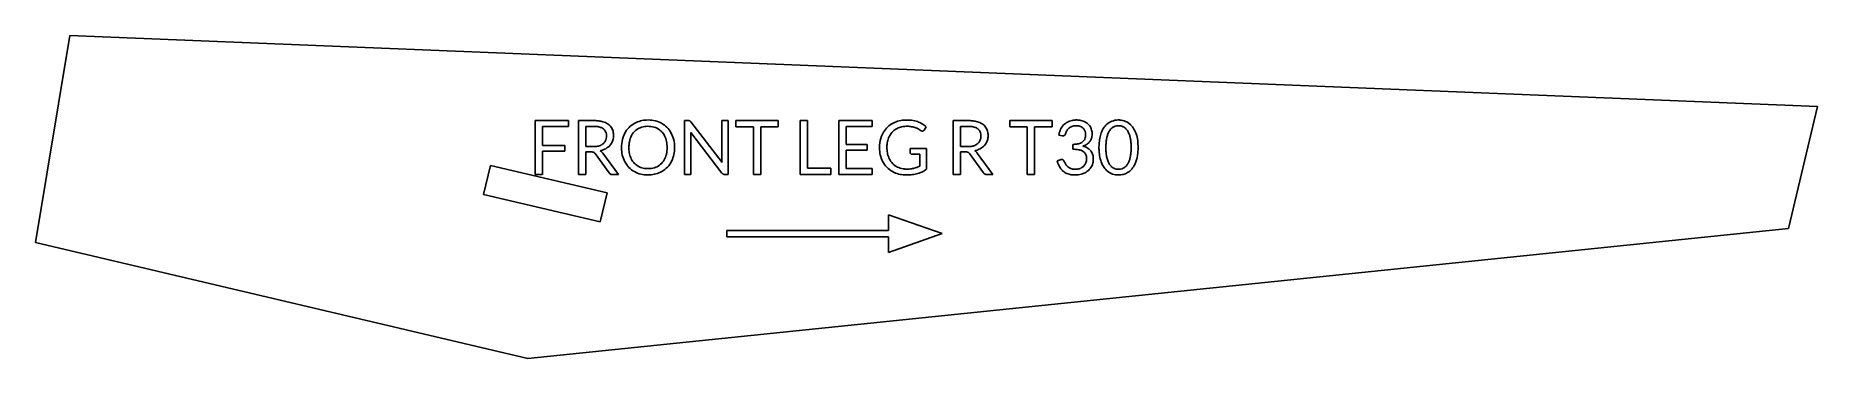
# Model space of a CAD drawing. Header units: millimetres. Extents: x 0 to 595, y 0 to 108.
import ezdxf

# ---------------------------------------------------------------- set-up
doc = ezdxf.new("R2010")
doc.units = ezdxf.units.MM
for name, color, linetype in [('LABEL', 7, 'Continuous'), ('OUTLINE', 7, 'Continuous'), ('POCKET_D20', 7, 'Continuous')]:
    doc.layers.add(name, color=color, linetype=linetype)

msp = doc.modelspace()

# ---------------------------------------------------------------- linework, layer by layer
at = {"layer": 'LABEL'}
for p, q in [((166.97, 61.58), (166.97, 79.58)), ((166.97, 79.58), (178.06, 79.58)), ((178.06, 77.6), (169.42, 77.6)), ((169.42, 77.6), (169.42, 71.3)), ((178.06, 79.58), (178.06, 77.6)), ((181.44, 61.58), (181.44, 79.58)), ((181.44, 79.58), (186.53, 79.58)), ((186.53, 77.66), (183.86, 77.66)), ((183.86, 77.66), (183.86, 70.86)), ((216.85, 61.58), (216.85, 79.58)), ((216.85, 79.58), (218.1, 79.58)), ((218.94, 79.17), (229.37, 65.6)), ((229.31, 66.83), (229.31, 79.58)), ((229.31, 79.58), (231.45, 79.58)), ((231.45, 79.58), (231.45, 61.58)), ((234.01, 77.53), (234.01, 79.58)), ((234.01, 79.58), (248.11, 79.58)), ((239.85, 77.53), (234.01, 77.53)), ((239.85, 61.58), (239.85, 77.53)), ((248.11, 77.53), (242.29, 77.53)), ((242.29, 77.53), (242.29, 61.58)), ((248.11, 79.58), (248.11, 77.53)), ((255.52, 61.58), (255.52, 79.58)), ((255.52, 79.58), (257.96, 79.58)), ((257.96, 79.58), (257.96, 63.63)), ((268.44, 61.58), (268.44, 79.58)), ((268.44, 79.58), (279.53, 79.58)), ((279.53, 77.6), (270.89, 77.6)), ((270.89, 77.6), (270.89, 71.62)), ((279.53, 79.58), (279.53, 77.6)), ((297.57, 77.51), (296.88, 76.4)), ((306.58, 61.58), (306.58, 79.58)), ((306.58, 79.58), (311.67, 79.58)), ((311.67, 77.66), (309.01, 77.66)), ((309.01, 77.66), (309.01, 70.86)), ((325.53, 77.53), (325.53, 79.58)), ((325.53, 79.58), (339.63, 79.58)), ((331.37, 77.53), (325.53, 77.53)), ((331.37, 61.58), (331.37, 77.53)), ((339.63, 77.53), (333.81, 77.53)), ((333.81, 77.53), (333.81, 61.58)), ((339.63, 79.58), (339.63, 77.53)), ((229.35, 62.02), (218.93, 75.57)), ((218.98, 74.41), (218.98, 61.58)), ((270.89, 71.62), (277.88, 71.62)), ((277.88, 71.62), (277.88, 69.71)), ((343.08, 74.51), (341.91, 74.71)), ((346.6, 70), (346.6, 71.62)), ((169.42, 71.3), (176.8, 71.3)), ((176.8, 69.32), (169.42, 69.32)), ((169.42, 69.32), (169.42, 61.58)), ((176.8, 71.3), (176.8, 69.32)), ((183.86, 70.86), (186.42, 70.86)), ((183.86, 69.09), (183.86, 61.58)), ((185.71, 69.09), (183.86, 69.09)), ((191.6, 62.09), (186.93, 68.53)), ((189.49, 68.73), (194.75, 61.58)), ((277.88, 69.71), (270.89, 69.71)), ((270.89, 69.71), (270.89, 63.56)), ((292.21, 68.85), (292.21, 70.23)), ((292.21, 70.23), (297.74, 70.23)), ((295.52, 68.38), (292.74, 68.38)), ((295.52, 64.4), (295.52, 68.38)), ((297.74, 70.23), (297.74, 63.32)), ((309.01, 70.86), (311.56, 70.86)), ((309.01, 69.09), (309.01, 61.58)), ((310.85, 69.09), (309.01, 69.09)), ((316.75, 62.09), (312.07, 68.53)), ((314.63, 68.73), (319.89, 61.58)), ((341.36, 66.08), (342.31, 66.48)), ((343.58, 66.15), (343.68, 65.92)), ((169.42, 61.58), (166.97, 61.58)), ((183.86, 61.58), (181.44, 61.58)), ((194.75, 61.58), (192.58, 61.58)), ((218.98, 61.58), (216.85, 61.58)), ((231.45, 61.58), (230.21, 61.58)), ((242.29, 61.58), (239.85, 61.58)), ((265.75, 61.58), (255.52, 61.58)), ((257.96, 63.63), (265.75, 63.63)), ((265.75, 63.63), (265.75, 61.58)), ((279.53, 61.58), (268.44, 61.58)), ((270.89, 63.56), (279.53, 63.56)), ((279.53, 63.56), (279.53, 61.58)), ((309.01, 61.58), (306.58, 61.58)), ((319.89, 61.58), (317.73, 61.58)), ((333.81, 61.58), (331.37, 61.58)), ((284.97, 48.07), (284.97, 42.85)), ((302.98, 41.77), (284.97, 48.07)), ((284.97, 42.85), (230.96, 42.85)), ((230.96, 42.85), (230.96, 40.69)), ((284.97, 35.47), (302.98, 41.77)), ((230.96, 40.69), (284.97, 40.69)), ((284.97, 40.69), (284.97, 35.47))]:
    msp.add_line(p, q, dxfattribs=at)
for centre, radius, start, end in [((186.53, 64.18), 15.4, 85.06267, 90), ((186.53, 67.68), 9.98, 85.87971, 90), ((186.76, 70.85), 6.81, 79.84345, 85.87971), ((187.05, 70.22), 9.34, 76.92717, 85.06267), ((187.04, 72.45), 5.17, 67.51156, 79.84345), ((187.54, 72.32), 7.18, 63.34015, 76.92717), ((188.83, 74.9), 4.3, 40.85077, 63.34015), ((189.11, 75.14), 3.93, 18.53889, 40.85077), ((204.02, 71.67), 8.02, 118.24767, 135.69862), ((204.23, 71.28), 8.46, 104.42304, 118.24767), ((204.52, 70.93), 6.74, 95.07673, 111.43971), ((204.57, 69.96), 9.82, 92.50162, 104.42304), ((204.63, 69.75), 7.92, 79.3085, 95.07673), ((204.61, 69), 10.79, 80.15807, 92.50162), ((205, 71.72), 5.92, 58.30405, 79.3085), ((204.99, 71.15), 8.6, 64.71258, 80.15807), ((205.16, 71.52), 8.19, 49.11673, 64.71258), ((205.24, 71.61), 8.07, 33.28108, 49.11673), ((218.1, 77.18), 2.4, 85.23379, 90), ((218.23, 78.65), 0.927, 72.92898, 85.23379), ((218.33, 79), 0.557, 50.56798, 72.92898), ((217.72, 78.26), 1.52, 42.29512, 50.56798), ((217.29, 77.87), 2.11, 40.24031, 42.29512), ((216.81, 77.46), 2.74, 38.65981, 40.24031), ((290.1, 71.65), 7.92, 132.79758, 149.08753), ((290.26, 71.48), 8.16, 116.97446, 132.79758), ((290.61, 70.78), 8.94, 103.30409, 116.97446), ((291.12, 68.64), 11.14, 92.31416, 103.30409), ((290.83, 71), 6.66, 96.0875, 108.91285), ((291.2, 67.6), 10.08, 87.59481, 96.0875), ((291.2, 66.68), 13.1, 83.40763, 92.31416), ((291.26, 69.18), 8.49, 77.53121, 87.59481), ((291.63, 70.46), 9.29, 70.8776, 83.40763), ((291.58, 70.63), 7.01, 65.34646, 77.53121), ((292.03, 71.62), 8.07, 58.82585, 70.8776), ((291.72, 71.1), 8.68, 47.60256, 58.82585), ((311.67, 64.18), 15.4, 85.06267, 90), ((311.67, 67.68), 9.98, 85.87971, 90), ((311.9, 70.85), 6.81, 79.84345, 85.87971), ((312.19, 70.22), 9.34, 76.92717, 85.06267), ((312.19, 72.45), 5.17, 67.51156, 79.84345), ((312.68, 72.32), 7.18, 63.34015, 76.92717), ((313.97, 74.9), 4.3, 40.85077, 63.34015), ((314.25, 75.14), 3.93, 18.53889, 40.85077), ((347.38, 74.37), 5.41, 141.25743, 158.8894), ((347.07, 74.62), 5.01, 119.3688, 141.25743), ((347.57, 73.73), 6.04, 101.12986, 119.3688), ((347.47, 74.49), 3.34, 104.99986, 126.19475), ((347.78, 72.68), 7.11, 91.06763, 101.12986), ((347.69, 73.69), 4.17, 87.97626, 104.99986), ((347.78, 72.54), 7.25, 81.20259, 91.06763), ((347.69, 73.78), 4.08, 68.80655, 87.97626), ((347.96, 73.66), 6.11, 66.21606, 81.20259), ((348.25, 75.22), 2.54, 38.42858, 68.80655), ((348.6, 75.11), 4.53, 46.0783, 66.21606), ((348.85, 75.37), 4.17, 25.16247, 46.0783), ((361.83, 74.04), 5.79, 127.52416, 144.61162), ((361.56, 74.39), 5.36, 105.43169, 127.52416), ((361.56, 74.82), 2.99, 115.80872, 135.90851), ((361.86, 73.32), 6.47, 87.06603, 105.43169), ((361.89, 74.14), 3.75, 101.59707, 115.80872), ((361.86, 74.3), 3.59, 86.77163, 101.59707), ((361.85, 74.24), 3.65, 68.50213, 86.77163), ((361.88, 73.68), 6.1, 67.60706, 87.06603), ((362.01, 74.65), 3.21, 47.7927, 68.50213), ((362.14, 74.32), 5.42, 45.74436, 67.60706), ((361.53, 73.69), 6.28, 29.19479, 45.74436), ((187.93, 74.59), 2.86, 45.41465, 67.51156), ((187.46, 74.37), 3.33, 298.23745, 318.23248), ((188.19, 74.85), 2.49, 24.27749, 45.41465), ((187.69, 74.17), 3.03, 318.23248, 340.16787), ((187.54, 74.56), 3.2, 7.76517, 24.27749), ((187.19, 74.35), 3.56, 340.16787, 355.27626), ((186.43, 74.41), 4.32, 355.27626, 7.76517), ((188.38, 74.41), 4.72, 307.59832, 329.60847), ((188.4, 74.4), 4.7, 329.60847, 347.69208), ((187.62, 74.64), 5.51, 2.4983, 18.53889), ((187.37, 74.63), 5.76, 347.69208, 2.4983), ((207.61, 70.55), 11.85, 169.84531, 183.50703), ((205.09, 71), 9.28, 152.45316, 169.84531), ((204.26, 71.43), 8.35, 135.69862, 152.45316), ((207.73, 70.7), 9.47, 168.94152, 177.28648), ((205.99, 71.04), 7.7, 152.97274, 168.94152), ((204.12, 71.99), 5.61, 131.15136, 152.97274), ((204.1, 72.01), 5.58, 111.43971, 131.15136), ((205.27, 72.15), 5.41, 41.85118, 58.30405), ((204.83, 71.77), 5.99, 26.98023, 41.85118), ((203.76, 71.22), 7.19, 10.92443, 26.98023), ((200.41, 70.57), 10.61, 0, 10.92443), ((204.61, 71.2), 8.82, 17.02435, 33.28108), ((202.88, 70.67), 10.63, 3.50703, 17.02435), ((201.67, 74.19), 17.32, 2.63853, 4.57392), ((206.28, 74.41), 12.7, 360, 2.63853), ((293.91, 70.57), 11.93, 168.82768, 183.58912), ((290.92, 71.16), 8.88, 149.08753, 168.82768), ((294.01, 70.64), 9.54, 171.03365, 178.21106), ((292.54, 70.87), 8.06, 158.83963, 171.03365), ((290.84, 71.53), 6.23, 143.10191, 158.83963), ((290.39, 71.87), 5.67, 125.31615, 143.10191), ((290.67, 71.47), 6.15, 108.91285, 125.31615), ((292.15, 71.85), 5.66, 57.27127, 65.34646), ((302.31, 87.67), 13.15, 237.27127, 240.75117), ((296.5, 77.26), 1.22, 239.93142, 252.92077), ((296.33, 76.7), 0.637, 252.92077, 277.46708), ((296.34, 76.62), 0.557, 277.46708, 307.8918), ((296.15, 76.86), 0.863, 307.8918, 327.80427), ((313.07, 74.59), 2.86, 45.41465, 67.51156), ((312.6, 74.37), 3.33, 298.23745, 318.23248), ((313.33, 74.85), 2.49, 24.27749, 45.41465), ((312.83, 74.17), 3.03, 318.23248, 340.16787), ((312.68, 74.56), 3.2, 7.76517, 24.27749), ((312.33, 74.35), 3.56, 340.16787, 355.27626), ((311.57, 74.41), 4.32, 355.27626, 7.76517), ((313.53, 74.41), 4.72, 307.59832, 329.60847), ((313.54, 74.4), 4.7, 329.60847, 347.69208), ((312.76, 74.64), 5.51, 2.4983, 18.53889), ((312.51, 74.63), 5.76, 347.69208, 2.4983), ((349.22, 73.66), 7.38, 158.8894, 171.8699), ((343.41, 76.84), 2.36, 261.8699, 269.77222), ((343.41, 75.28), 0.802, 269.77222, 292.75098), ((343.46, 75.16), 0.663, 292.75098, 327.39161), ((342.87, 75.54), 1.37, 327.39161, 344.57784), ((348.1, 74.15), 4.05, 147.9699, 165.37913), ((347.4, 74.59), 3.22, 126.19475, 147.9699), ((346.49, 81.11), 9.49, 270.6296, 278.42838), ((347.17, 76.55), 4.88, 278.42838, 293.53148), ((347.75, 75.22), 3.43, 293.53148, 310.17244), ((348.45, 74.39), 2.34, 310.17244, 334.34588), ((348.16, 75.15), 2.65, 17.44812, 38.42858), ((348.54, 76), 5.14, 292.39653, 299.33622), ((348.03, 74.59), 2.81, 334.34588, 351.18418), ((347.16, 74.84), 3.69, 2.32636, 17.44812), ((346.59, 74.81), 4.27, 351.18418, 2.32636), ((349.07, 75.07), 4.07, 299.33622, 314.43695), ((349.47, 74.66), 3.49, 314.43695, 331.99082), ((349, 74.91), 4.03, 331.99082, 351.48001), ((348.58, 75.25), 4.46, 5.5853, 25.16247), ((347.45, 75.14), 5.59, 351.48001, 5.5853), ((373.85, 70.62), 18.52, 174.93532, 179.30754), ((369.51, 71.01), 14.16, 167.3533, 174.93532), ((365.7, 71.86), 10.26, 156.90577, 167.3533), ((363.69, 72.72), 8.08, 144.61162, 156.90577), ((380.4, 70.53), 22.76, 177.39098, 181.02439), ((375.14, 70.77), 17.5, 173.30002, 177.39098), ((367.69, 71.64), 10, 166.14526, 173.30002), ((368.2, 71.52), 10.52, 160.18174, 166.14526), ((363.69, 73.14), 5.73, 149.25186, 160.18174), ((362.66, 73.75), 4.53, 135.90851, 149.25186), ((361.53, 74.12), 3.92, 32.52995, 47.7927), ((359.84, 73.04), 5.93, 22.40421, 32.52995), ((357.75, 72.18), 8.19, 15.10503, 22.40421), ((355.55, 71.58), 10.47, 9.39708, 15.10503), ((352.85, 71.14), 13.21, 3.47828, 9.39708), ((343.58, 70.57), 22.49, 0, 3.47828), ((358.5, 72), 9.76, 18.5, 29.19479), ((357, 71.5), 11.34, 6.92923, 18.5), ((349.42, 70.57), 18.98, 360, 6.92923), ((185.71, 65.62), 3.48, 85.59704, 90), ((185.85, 67.39), 1.69, 76.57816, 85.59704), ((186.02, 68.1), 0.97, 50.76986, 76.57816), ((186.42, 78.35), 7.49, 270, 280.3995), ((185.59, 67.58), 1.64, 35.31121, 50.76986), ((186.98, 75.26), 4.34, 280.3995, 298.23745), ((186.86, 77.47), 8.19, 282.89374, 286.50406), ((187.56, 67.56), 2.23, 45.40495, 59.74356), ((186.97, 66.96), 3.08, 34.99202, 45.40495), ((187.17, 76.44), 7.11, 286.50406, 290.66168), ((187.5, 75.56), 6.16, 290.66168, 307.59832), ((206.43, 70.48), 10.66, 183.50703, 196.40701), ((204.71, 69.97), 8.87, 196.40701, 211.88286), ((209.83, 70.6), 11.59, 177.28648, 184.11409), ((207.54, 70.43), 9.29, 184.11409, 195.05833), ((205.09, 69.77), 6.75, 195.05833, 210.07496), ((204.21, 69.26), 5.72, 210.07496, 227.14071), ((205.18, 69.13), 5.56, 311.24144, 331.31208), ((203.53, 70.03), 7.44, 331.31208, 346.37301), ((202.48, 70.29), 8.52, 346.37301, 354.14908), ((199.69, 70.57), 11.33, 354.14908, 0), ((205, 69.74), 8.39, 317.14384, 333.82549), ((204.23, 70.12), 9.25, 333.82549, 348.30397), ((202.05, 70.57), 11.47, 348.30397, 360), ((201.66, 70.6), 11.86, 1.70183, 3.50703), ((200.94, 70.57), 12.58, 360, 1.70183), ((243.16, 66.83), 13.85, 180, 182.55108), ((238.08, 66.6), 8.77, 182.55108, 186.58194), ((292.44, 70.48), 10.46, 183.58912, 196.22379), ((291.04, 70.07), 9, 196.22379, 210.879), ((295.76, 70.59), 11.29, 178.21106, 184.27946), ((293.53, 70.42), 9.06, 184.27946, 195.79922), ((291.4, 69.82), 6.84, 195.79922, 211.01041), ((290.64, 69.36), 5.96, 211.01041, 229.46557), ((292.72, 68.85), 0.517, 180, 190.53407), ((292.64, 68.84), 0.434, 190.53407, 203.07041), ((292.65, 68.84), 0.447, 203.07041, 241.56792), ((292.74, 68.99), 0.616, 241.56792, 270), ((310.85, 65.62), 3.48, 85.59704, 90), ((310.99, 67.39), 1.69, 76.57816, 85.59704), ((311.16, 68.1), 0.97, 50.76986, 76.57816), ((311.56, 78.35), 7.49, 270, 280.3995), ((310.74, 67.58), 1.64, 35.31121, 50.76986), ((312.12, 75.26), 4.34, 280.3995, 298.23745), ((312, 77.47), 8.19, 282.89374, 286.50406), ((312.7, 67.56), 2.23, 45.40495, 59.74356), ((312.11, 66.96), 3.08, 34.99202, 45.40495), ((312.31, 76.44), 7.11, 286.50406, 290.66168), ((312.64, 75.56), 6.16, 290.66168, 307.59832), ((352.94, 69.69), 12.13, 197.35402, 202.12502), ((342.89, 65.12), 1.47, 97.94022, 113.19859), ((342.84, 65.55), 1.05, 76.53479, 97.94022), ((342.89, 65.78), 0.802, 56.58426, 76.53479), ((342.97, 65.91), 0.655, 32.29289, 56.58426), ((342.87, 65.84), 0.774, 27.86275, 32.29289), ((342.78, 65.79), 0.879, 23.96249, 27.86275), ((356.6, 72.16), 14.34, 205.76933, 207.62132), ((365.31, 76.72), 24.17, 207.62132, 208.72033), ((346.6, 55.67), 14.33, 85.82577, 90), ((347.14, 63.11), 6.86, 77.125, 85.82577), ((347.54, 64.87), 5.06, 63.96143, 77.125), ((348.65, 67.14), 2.53, 37.97433, 63.96143), ((348.15, 76.95), 6.17, 286.60698, 292.39653), ((348.21, 64.57), 6.69, 61.77162, 75.19602), ((348.95, 67.38), 2.15, 21.11925, 37.97433), ((347.92, 66.71), 3.29, 333.24938, 354.25939), ((347.73, 66.9), 3.47, 10.60294, 21.11925), ((346.45, 66.66), 4.77, 3.6093, 10.60294), ((347.65, 66.74), 3.56, 354.25939, 3.6093), ((349.52, 67.02), 3.91, 39.0194, 61.77162), ((349.68, 67.15), 3.7, 19.46531, 39.0194), ((348.59, 66.55), 4.84, 331.71048, 349.33613), ((348.74, 66.81), 4.71, 4.01667, 19.46531), ((347.62, 66.74), 5.82, 349.33613, 4.01667), ((375.8, 70.6), 20.48, 179.30754, 183.26351), ((370.72, 70.31), 15.39, 183.26351, 191.23671), ((365.69, 69.31), 10.25, 191.23671, 203.18053), ((375.28, 70.44), 17.64, 181.02439, 185.71059), ((370.06, 69.91), 12.39, 185.71059, 192.43663), ((366.18, 69.06), 8.42, 192.43663, 202.32377), ((363.97, 68.15), 6.03, 202.32377, 212.25322), ((360.08, 68.01), 5.67, 328.97886, 339.9944), ((355.75, 69.59), 10.28, 339.9944, 346.08527), ((356.12, 69.5), 9.9, 346.08527, 353.29575), ((348.62, 70.38), 17.45, 353.29575, 357.38882), ((346.04, 70.5), 20.03, 357.38882, 358.80298), ((342.4, 70.57), 23.67, 358.80298, 0), ((358.67, 69.09), 9.58, 334.09349, 341.93068), ((357.01, 69.63), 11.33, 341.93068, 348.56168), ((355.05, 70.03), 13.32, 348.56168, 355.44962), ((348.22, 70.57), 20.18, 355.44962, 0), ((192.64, 62.73), 1.22, 211.37301, 218.17434), ((192.5, 62.62), 1.04, 218.17434, 226.1412), ((192.45, 62.56), 0.963, 226.1412, 252.00499), ((192.58, 62.97), 1.4, 252.00499, 270), ((204.01, 69.54), 8.05, 211.88286, 228.4624), ((204.09, 69.62), 8.16, 228.4624, 244.82226), ((204.09, 69.13), 5.55, 227.14071, 244.73036), ((204.27, 70), 8.58, 244.82226, 260.26969), ((204.36, 69.71), 6.19, 244.73036, 261.9063), ((204.65, 72.27), 10.88, 260.26969, 272.47749), ((204.64, 71.66), 8.16, 261.9063, 274.97813), ((204.7, 71.32), 9.93, 272.47749, 284.90724), ((204.75, 70.35), 6.85, 274.97813, 291.08212), ((205.25, 69.05), 5.45, 291.08212, 311.24144), ((205.07, 69.91), 8.47, 284.90724, 299.45999), ((205.35, 69.42), 7.9, 299.45999, 317.14384), ((230.8, 63.16), 1.85, 218.29016, 224.53783), ((230.26, 62.64), 1.1, 224.53783, 235.03925), ((230.1, 62.4), 0.807, 235.03925, 256.68168), ((230.21, 62.9), 1.32, 256.68168, 270), ((290.32, 69.64), 8.16, 210.879, 228.04102), ((290.43, 69.76), 8.32, 228.04102, 244.86762), ((290.65, 69.37), 5.97, 229.46557, 247.89055), ((290.55, 70.02), 8.6, 244.86762, 258.56381), ((290.85, 69.87), 6.5, 247.89055, 265.75498), ((290.89, 71.7), 10.32, 258.56381, 270), ((291.17, 74.25), 10.9, 265.75498, 276.46982), ((290.89, 80.03), 18.65, 270, 275.32711), ((291.43, 71.97), 8.6, 276.46982, 284.79488), ((291.54, 73.03), 11.63, 275.32711, 283.86485), ((291.56, 71.48), 8.1, 284.79488, 293.62938), ((291.96, 71.33), 9.87, 283.86485, 294.83469), ((290.53, 73.83), 10.66, 293.62938, 295.76559), ((290.2, 74.52), 11.43, 295.76559, 297.75854), ((291.97, 71.3), 9.84, 294.83469, 305.83765), ((317.78, 62.73), 1.22, 211.37301, 218.17434), ((317.64, 62.62), 1.04, 218.17434, 226.1412), ((317.59, 62.56), 0.963, 226.1412, 252.00499), ((317.73, 62.97), 1.4, 252.00499, 270), ((351.27, 69.02), 10.33, 202.12502, 207.72406), ((347.01, 66.78), 5.52, 207.72406, 220.03912), ((346.41, 66.28), 4.74, 220.03912, 234.36449), ((346.58, 66.51), 5.03, 234.36449, 251.38251), ((347, 66.68), 3.29, 208.72033, 227.8079), ((347.34, 67.06), 3.8, 227.8079, 244.35899), ((347.15, 68.19), 6.8, 251.38251, 263.9965), ((347.16, 66.69), 3.39, 244.35899, 263.21213), ((347.38, 70.42), 9.04, 263.9965, 276.54722), ((347.41, 68.76), 5.47, 263.21213, 274.97413), ((347.53, 67.39), 4.1, 274.97413, 292.46418), ((347.67, 67.9), 6.5, 276.54722, 293.92972), ((347.77, 66.82), 3.48, 292.46418, 313.00266), ((347.81, 66.77), 3.41, 313.00266, 333.24938), ((348.02, 67.11), 5.64, 293.92972, 311.70932), ((348.45, 66.63), 5, 311.70932, 331.71048), ((363.65, 68.44), 8.04, 203.18053, 214.9004), ((361.9, 67.21), 5.9, 214.9004, 230.8341), ((361.55, 66.79), 5.35, 230.8341, 252.00672), ((362.14, 67), 3.87, 212.25322, 227.65975), ((361.68, 66.49), 3.18, 227.65975, 248.53565), ((361.85, 67.71), 6.32, 252.00672, 270), ((361.85, 66.92), 3.65, 248.53565, 266.77163), ((361.85, 66.86), 3.59, 266.77163, 281.59707), ((361.85, 67.81), 6.42, 270, 284.04857), ((361.82, 67.02), 3.75, 281.59707, 295.80872), ((362.05, 67.01), 5.6, 284.04857, 300.11757), ((362.13, 66.36), 3.02, 295.80872, 315.74466), ((361.02, 67.45), 4.58, 315.74466, 328.97886), ((362.14, 66.86), 5.43, 300.11757, 319.6741), ((360.64, 68.14), 7.39, 319.6741, 334.09349)]:
    msp.add_arc(centre, radius, start, end, dxfattribs=at)
at = {"layer": 'OUTLINE'}
for p, q in [((11.44, 108.03), (0, 38.81)), ((595.38, 84.33), (11.44, 108.03)), ((585.74, 43.45), (595.38, 84.33)), ((164.51, 0), (585.74, 43.45)), ((0, 38.81), (164.51, 0))]:
    msp.add_line(p, q, dxfattribs=at)
at = {"layer": 'POCKET_D20'}
for p, q in [((149.71, 54.86), (152.01, 64.6)), ((152.01, 64.6), (190.94, 55.41)), ((188.65, 45.68), (149.71, 54.86)), ((190.94, 55.41), (188.65, 45.68))]:
    msp.add_line(p, q, dxfattribs=at)

doc.saveas('drawing.dxf')
